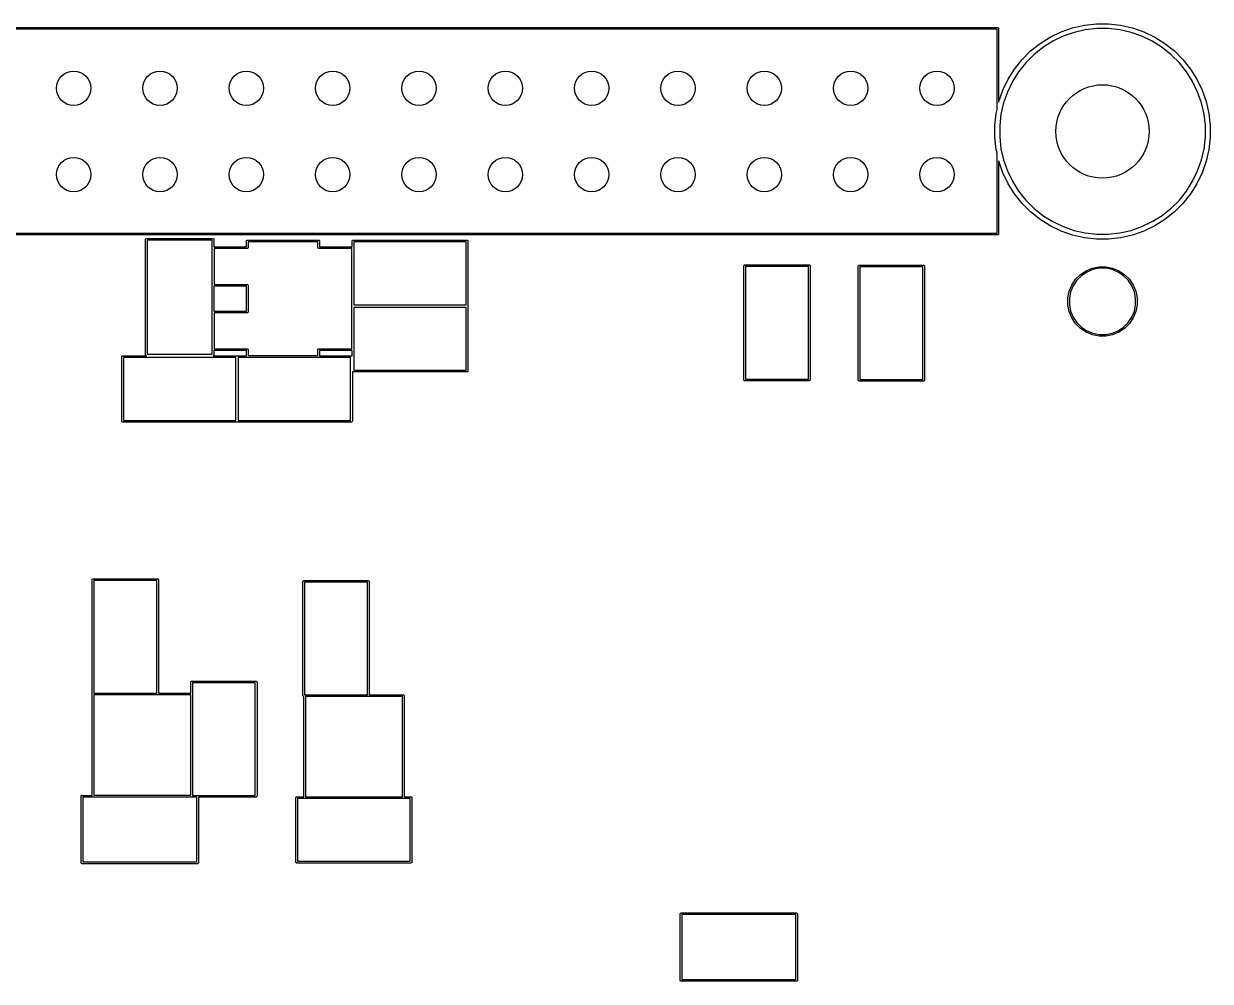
# Model space of a CAD drawing. Header units: inches. Extents: x 1.92 to 4.46, y -4.35 to -2.08.
# Drawn here: x 3.081 to 4.456, y -3.189 to -2.08 of the extents above; entities that cross this region are included whole.
import ezdxf

# ---------------------------------------------------------------- set-up
doc = ezdxf.new("R2010")
doc.units = ezdxf.units.IN
doc.header["$MEASUREMENT"] = 0
doc.layers.add('BLACK', color=250, linetype='CONTINUOUS')

msp = doc.modelspace()

# ---------------------------------------------------------------- linework, layer by layer
at = {"layer": 'BLACK', "linetype": 'CONTINUOUS'}
for p, q in [((2.1701, -2.0844), (4.2094, -2.0844)), ((4.2085, -2.0864), (2.1711, -2.0864)), ((4.2085, -2.1794), (4.2085, -2.0864)), ((4.2094, -2.0844), (4.2098, -2.0845)), ((4.2098, -2.0845), (4.2104, -2.0851)), ((4.2104, -2.0851), (4.2104, -2.0854)), ((4.2104, -2.0854), (4.2104, -2.1708)), ((4.2829, -2.0892), (4.2961, -2.0846)), ((4.2961, -2.0846), (4.3098, -2.0815)), ((4.3107, -2.0871), (4.2977, -2.0901)), ((4.3098, -2.0815), (4.3237, -2.0799)), ((4.324, -2.0856), (4.3107, -2.0871)), ((4.3237, -2.0799), (4.3377, -2.0799)), ((4.3374, -2.0856), (4.324, -2.0856)), ((4.3507, -2.0871), (4.3374, -2.0856)), ((4.3377, -2.0799), (4.3516, -2.0815)), ((4.3637, -2.0901), (4.3507, -2.0871)), ((4.3516, -2.0815), (4.3653, -2.0846)), ((4.3653, -2.0846), (4.3785, -2.0892)), ((4.2584, -2.1028), (4.2702, -2.0953)), ((4.273, -2.1003), (4.2617, -2.1074)), ((4.2702, -2.0953), (4.2829, -2.0892)), ((4.2851, -2.0945), (4.273, -2.1003)), ((4.2977, -2.0901), (4.2851, -2.0945)), ((4.3764, -2.0945), (4.3637, -2.0901)), ((4.3884, -2.1003), (4.3764, -2.0945)), ((4.3785, -2.0892), (4.3912, -2.0953)), ((4.3997, -2.1074), (4.3884, -2.1003)), ((4.3912, -2.0953), (4.403, -2.1028)), ((4.2375, -2.1214), (4.2474, -2.1115)), ((4.2512, -2.1158), (4.2418, -2.1252)), ((4.2474, -2.1115), (4.2584, -2.1028)), ((4.2617, -2.1074), (4.2512, -2.1158)), ((4.4102, -2.1158), (4.3997, -2.1074)), ((4.403, -2.1028), (4.414, -2.1115)), ((4.4197, -2.1252), (4.4102, -2.1158)), ((4.414, -2.1115), (4.4239, -2.1214)), ((4.2288, -2.1324), (4.2375, -2.1214)), ((4.2418, -2.1252), (4.2334, -2.1357)), ((4.428, -2.1357), (4.4197, -2.1252)), ((4.4239, -2.1214), (4.4327, -2.1324)), ((4.2213, -2.1443), (4.2288, -2.1324)), ((4.2334, -2.1357), (4.2263, -2.147)), ((4.4351, -2.147), (4.428, -2.1357)), ((4.4327, -2.1324), (4.4401, -2.1443)), ((4.2106, -2.1701), (4.2152, -2.1569)), ((4.2152, -2.1569), (4.2213, -2.1443)), ((4.2263, -2.147), (4.2205, -2.1591)), ((4.4409, -2.1591), (4.4351, -2.147)), ((4.4401, -2.1443), (4.4462, -2.1569)), ((4.4462, -2.1569), (4.4508, -2.1701)), ((4.2104, -2.1708), (4.2106, -2.1701)), ((4.2205, -2.1591), (4.2161, -2.1717)), ((4.4453, -2.1717), (4.4409, -2.1591)), ((4.4508, -2.1701), (4.4539, -2.1838)), ((4.2059, -2.1977), (4.2075, -2.1838)), ((4.2075, -2.1838), (4.2085, -2.1794)), ((4.2131, -2.1847), (4.2116, -2.198)), ((4.2161, -2.1717), (4.2131, -2.1847)), ((4.4483, -2.1847), (4.4453, -2.1717)), ((4.4498, -2.198), (4.4483, -2.1847)), ((4.4539, -2.1838), (4.4555, -2.1977)), ((4.2059, -2.198), (4.2059, -2.1977)), ((4.2059, -2.2117), (4.2059, -2.198)), ((4.2116, -2.198), (4.2116, -2.2114)), ((4.4498, -2.2114), (4.4498, -2.198)), ((4.4555, -2.1977), (4.4555, -2.2117)), ((4.2075, -2.2257), (4.2059, -2.2117)), ((4.2116, -2.2114), (4.2131, -2.2247)), ((4.4483, -2.2247), (4.4498, -2.2114)), ((4.4555, -2.2117), (4.4539, -2.2257)), ((4.2085, -2.23), (4.2075, -2.2257)), ((4.2131, -2.2247), (4.2161, -2.2377)), ((4.4453, -2.2377), (4.4483, -2.2247)), ((4.4539, -2.2257), (4.4508, -2.2393)), ((4.2085, -2.3226), (4.2085, -2.23)), ((4.2106, -2.2393), (4.2104, -2.2386)), ((4.2104, -2.2386), (4.2104, -2.3236)), ((4.2152, -2.2526), (4.2106, -2.2393)), ((4.2161, -2.2377), (4.2205, -2.2504)), ((4.4409, -2.2504), (4.4453, -2.2377)), ((4.4508, -2.2393), (4.4462, -2.2526)), ((4.2213, -2.2652), (4.2152, -2.2526)), ((4.2205, -2.2504), (4.2263, -2.2624)), ((4.4351, -2.2624), (4.4409, -2.2504)), ((4.4462, -2.2526), (4.4401, -2.2652)), ((4.2288, -2.2771), (4.2213, -2.2652)), ((4.2263, -2.2624), (4.2334, -2.2737)), ((4.428, -2.2737), (4.4351, -2.2624)), ((4.4401, -2.2652), (4.4327, -2.2771)), ((4.2375, -2.288), (4.2288, -2.2771)), ((4.2334, -2.2737), (4.2418, -2.2842)), ((4.4197, -2.2842), (4.428, -2.2737)), ((4.4327, -2.2771), (4.4239, -2.288)), ((4.2474, -2.2979), (4.2375, -2.288)), ((4.2418, -2.2842), (4.2512, -2.2937)), ((4.2512, -2.2937), (4.2617, -2.302)), ((4.3997, -2.302), (4.4102, -2.2937)), ((4.4102, -2.2937), (4.4197, -2.2842)), ((4.4239, -2.288), (4.414, -2.2979)), ((4.2584, -2.3067), (4.2474, -2.2979)), ((4.2702, -2.3141), (4.2584, -2.3067)), ((4.2617, -2.302), (4.273, -2.3091)), ((4.3884, -2.3091), (4.3997, -2.302)), ((4.403, -2.3067), (4.3912, -2.3141)), ((4.414, -2.2979), (4.403, -2.3067)), ((2.1711, -2.3226), (4.2085, -2.3226)), ((4.2829, -2.3202), (4.2702, -2.3141)), ((4.273, -2.3091), (4.2851, -2.3149)), ((4.2961, -2.3248), (4.2829, -2.3202)), ((4.2851, -2.3149), (4.2977, -2.3193)), ((4.2977, -2.3193), (4.3107, -2.3223)), ((4.3107, -2.3223), (4.324, -2.3238)), ((4.3374, -2.3238), (4.3507, -2.3223)), ((4.3507, -2.3223), (4.3637, -2.3193)), ((4.3637, -2.3193), (4.3764, -2.3149)), ((4.3785, -2.3202), (4.3653, -2.3248)), ((4.3764, -2.3149), (4.3884, -2.3091)), ((4.3912, -2.3141), (4.3785, -2.3202)), ((4.2094, -2.3246), (2.1701, -2.3246)), ((3.2222, -2.3297), (3.2223, -2.3293)), ((3.2222, -2.4636), (3.2222, -2.3297)), ((3.2223, -2.3293), (3.2229, -2.3288)), ((3.2229, -2.3288), (3.2232, -2.3287)), ((3.2232, -2.3287), (3.3004, -2.3287)), ((3.2242, -2.3307), (3.2242, -2.4626)), ((3.2994, -2.3307), (3.2242, -2.3307)), ((3.2994, -2.4626), (3.2994, -2.3307)), ((3.3004, -2.3287), (3.3008, -2.3288)), ((3.3008, -2.3288), (3.3013, -2.3293)), ((3.3013, -2.3293), (3.3014, -2.3297)), ((3.3014, -2.3297), (3.3014, -2.3384)), ((3.3392, -2.3311), (3.3398, -2.3306)), ((3.3392, -2.3315), (3.3392, -2.3311)), ((3.3392, -2.3384), (3.3392, -2.3315)), ((3.3398, -2.3306), (3.3402, -2.3305)), ((3.3402, -2.3305), (3.4228, -2.3305)), ((3.3411, -2.3325), (3.3411, -2.3394)), ((3.4219, -2.3325), (3.3411, -2.3325)), ((3.4219, -2.3394), (3.4219, -2.3325)), ((3.4228, -2.3305), (3.4232, -2.3306)), ((3.4232, -2.3306), (3.4237, -2.3311)), ((3.4237, -2.3311), (3.4238, -2.3315)), ((3.4238, -2.3315), (3.4238, -2.3384)), ((3.4614, -2.3317), (3.4615, -2.3313)), ((3.4614, -2.3384), (3.4614, -2.3317)), ((3.4615, -2.3313), (3.462, -2.3308)), ((3.462, -2.3308), (3.4624, -2.3307)), ((3.4624, -2.3307), (3.5947, -2.3307)), ((3.4634, -2.3327), (3.4634, -2.4055)), ((3.5937, -2.3327), (3.4634, -2.3327)), ((3.5937, -2.4055), (3.5937, -2.3327)), ((3.5947, -2.3307), (3.5951, -2.3308)), ((3.5951, -2.3308), (3.5956, -2.3313)), ((3.5956, -2.3313), (3.5957, -2.3317)), ((3.5957, -2.3317), (3.5957, -2.4065)), ((4.2098, -2.3245), (4.2094, -2.3246)), ((4.2104, -2.324), (4.2098, -2.3245)), ((4.2104, -2.3236), (4.2104, -2.324)), ((4.3098, -2.328), (4.2961, -2.3248)), ((4.3237, -2.3295), (4.3098, -2.328)), ((4.3377, -2.3295), (4.3237, -2.3295)), ((4.324, -2.3238), (4.3374, -2.3238)), ((4.3516, -2.328), (4.3377, -2.3295)), ((4.3653, -2.3248), (4.3516, -2.328)), ((3.3014, -2.3384), (3.3392, -2.3384)), ((3.3402, -2.3404), (3.3018, -2.3404)), ((3.3018, -2.3404), (3.3018, -2.3821)), ((3.3405, -2.3403), (3.3402, -2.3404)), ((3.3411, -2.3397), (3.3405, -2.3403)), ((3.3411, -2.3394), (3.3411, -2.3397)), ((3.4219, -2.3397), (3.4219, -2.3394)), ((3.4225, -2.3403), (3.4219, -2.3397)), ((3.4228, -2.3404), (3.4225, -2.3403)), ((3.4612, -2.3404), (3.4228, -2.3404)), ((3.4238, -2.3384), (3.4614, -2.3384)), ((3.4612, -2.4565), (3.4612, -2.3404)), ((3.9152, -2.3599), (3.9158, -2.3593)), ((3.9152, -2.3602), (3.9152, -2.3599)), ((3.9152, -2.4925), (3.9152, -2.3602)), ((3.9158, -2.3593), (3.9161, -2.3593)), ((3.9161, -2.3593), (3.9909, -2.3593)), ((3.9171, -2.3612), (3.9171, -2.4915)), ((3.99, -2.3612), (3.9171, -2.3612)), ((3.99, -2.4915), (3.99, -2.3612)), ((3.9909, -2.3593), (3.9913, -2.3593)), ((3.9913, -2.3593), (3.9919, -2.3599)), ((3.9919, -2.3599), (3.9919, -2.3602)), ((3.9919, -2.3602), (3.9919, -2.4925)), ((4.0478, -2.3606), (4.0479, -2.3603)), ((4.0478, -2.4929), (4.0478, -2.3606)), ((4.0479, -2.3603), (4.0484, -2.3597)), ((4.0484, -2.3597), (4.0488, -2.3596)), ((4.0488, -2.3596), (4.1236, -2.3596)), ((4.0498, -2.3616), (4.0498, -2.4919)), ((4.1226, -2.3616), (4.0498, -2.3616)), ((4.1226, -2.4919), (4.1226, -2.3616)), ((4.1236, -2.3596), (4.124, -2.3597)), ((4.124, -2.3597), (4.1245, -2.3603)), ((4.1245, -2.3603), (4.1246, -2.3606)), ((4.1246, -2.3606), (4.1246, -2.4929)), ((4.3117, -2.366), (4.319, -2.363)), ((4.319, -2.363), (4.3268, -2.3614)), ((4.3269, -2.3632), (4.3195, -2.3647)), ((4.3268, -2.3614), (4.3347, -2.3614)), ((4.3345, -2.3632), (4.3269, -2.3632)), ((4.3419, -2.3647), (4.3345, -2.3632)), ((4.3347, -2.3614), (4.3424, -2.363)), ((4.3424, -2.363), (4.3497, -2.366)), ((4.2951, -2.3826), (4.2995, -2.376)), ((4.3009, -2.3771), (4.2967, -2.3834)), ((4.2995, -2.376), (4.3051, -2.3704)), ((4.3062, -2.3718), (4.3009, -2.3771)), ((4.3051, -2.3704), (4.3117, -2.366)), ((4.3125, -2.3676), (4.3062, -2.3718)), ((4.3195, -2.3647), (4.3125, -2.3676)), ((4.3489, -2.3676), (4.3419, -2.3647)), ((4.3552, -2.3718), (4.3489, -2.3676)), ((4.3497, -2.366), (4.3563, -2.3704)), ((4.3605, -2.3771), (4.3552, -2.3718)), ((4.3563, -2.3704), (4.3619, -2.376)), ((4.3647, -2.3834), (4.3605, -2.3771)), ((4.3619, -2.376), (4.3663, -2.3826)), ((3.3014, -2.3841), (3.3014, -2.4128)), ((3.3392, -2.3841), (3.3014, -2.3841)), ((3.3018, -2.3821), (3.3402, -2.3821)), ((3.3392, -2.4128), (3.3392, -2.3841)), ((3.3402, -2.3821), (3.3405, -2.3822)), ((3.3405, -2.3822), (3.3411, -2.3827)), ((3.3411, -2.3827), (3.3411, -2.3831)), ((3.3411, -2.3831), (3.3411, -2.4138)), ((4.2905, -2.3976), (4.2921, -2.3899)), ((4.2921, -2.3899), (4.2951, -2.3826)), ((4.2938, -2.3904), (4.2923, -2.3978)), ((4.2967, -2.3834), (4.2938, -2.3904)), ((4.3676, -2.3904), (4.3647, -2.3834)), ((4.3663, -2.3826), (4.3693, -2.3899)), ((4.3691, -2.3978), (4.3676, -2.3904)), ((4.3693, -2.3899), (4.3709, -2.3976)), ((4.2905, -2.3978), (4.2905, -2.3976)), ((4.2905, -2.4055), (4.2905, -2.3978)), ((4.2923, -2.3978), (4.2923, -2.4054)), ((4.3691, -2.4054), (4.3691, -2.3978)), ((4.3709, -2.3976), (4.3709, -2.4055)), ((3.3014, -2.4128), (3.3392, -2.4128)), ((3.3402, -2.4148), (3.3018, -2.4148)), ((3.3018, -2.4148), (3.3018, -2.4565)), ((3.3405, -2.4147), (3.3402, -2.4148)), ((3.3411, -2.4142), (3.3405, -2.4147)), ((3.3411, -2.4138), (3.3411, -2.4142)), ((3.4634, -2.4055), (3.5937, -2.4055)), ((3.4634, -2.4085), (3.4634, -2.4813)), ((3.5937, -2.4085), (3.4634, -2.4085)), ((3.5937, -2.4813), (3.5937, -2.4085)), ((3.5956, -2.4069), (3.5955, -2.407)), ((3.5955, -2.407), (3.5956, -2.4071)), ((3.5957, -2.4065), (3.5956, -2.4069)), ((3.5956, -2.4071), (3.5957, -2.4075)), ((3.5957, -2.4075), (3.5957, -2.4823)), ((4.2921, -2.4133), (4.2905, -2.4055)), ((4.2951, -2.4206), (4.2921, -2.4133)), ((4.2923, -2.4054), (4.2938, -2.4128)), ((4.2938, -2.4128), (4.2967, -2.4198)), ((4.3647, -2.4198), (4.3676, -2.4128)), ((4.3693, -2.4133), (4.3663, -2.4206)), ((4.3676, -2.4128), (4.3691, -2.4054)), ((4.3709, -2.4055), (4.3693, -2.4133)), ((4.2995, -2.4272), (4.2951, -2.4206)), ((4.2967, -2.4198), (4.3009, -2.426)), ((4.3051, -2.4328), (4.2995, -2.4272)), ((4.3009, -2.426), (4.3062, -2.4314)), ((4.3062, -2.4314), (4.3125, -2.4356)), ((4.3489, -2.4356), (4.3552, -2.4314)), ((4.3552, -2.4314), (4.3605, -2.426)), ((4.3619, -2.4272), (4.3563, -2.4328)), ((4.3605, -2.426), (4.3647, -2.4198)), ((4.3663, -2.4206), (4.3619, -2.4272)), ((4.3117, -2.4372), (4.3051, -2.4328)), ((4.319, -2.4402), (4.3117, -2.4372)), ((4.3125, -2.4356), (4.3195, -2.4385)), ((4.3268, -2.4417), (4.319, -2.4402)), ((4.3195, -2.4385), (4.3269, -2.44)), ((4.3347, -2.4417), (4.3268, -2.4417)), ((4.3269, -2.44), (4.3345, -2.44)), ((4.3345, -2.44), (4.3419, -2.4385)), ((4.3424, -2.4402), (4.3347, -2.4417)), ((4.3419, -2.4385), (4.3489, -2.4356)), ((4.3497, -2.4372), (4.3424, -2.4402)), ((4.3563, -2.4328), (4.3497, -2.4372)), ((3.3392, -2.4585), (3.3014, -2.4585)), ((3.3014, -2.4585), (3.3014, -2.4636)), ((3.3018, -2.4565), (3.3402, -2.4565)), ((3.3392, -2.4646), (3.3392, -2.4585)), ((3.3402, -2.4565), (3.3405, -2.4566)), ((3.3405, -2.4566), (3.3411, -2.4571)), ((3.3411, -2.4571), (3.3411, -2.4575)), ((3.3411, -2.4575), (3.3411, -2.4644)), ((3.4219, -2.4571), (3.4225, -2.4566)), ((3.4219, -2.4575), (3.4219, -2.4571)), ((3.4219, -2.4644), (3.4219, -2.4575)), ((3.4225, -2.4566), (3.4228, -2.4565)), ((3.4228, -2.4565), (3.4612, -2.4565)), ((3.4238, -2.4585), (3.4238, -2.4646)), ((3.4614, -2.4585), (3.4238, -2.4585)), ((3.4614, -2.4649), (3.4614, -2.4585)), ((3.1947, -2.4656), (3.1948, -2.4652)), ((3.1947, -2.5404), (3.1947, -2.4656)), ((3.1948, -2.4652), (3.1953, -2.4646)), ((3.1953, -2.4646), (3.1957, -2.4646)), ((3.1957, -2.4646), (3.2232, -2.4646)), ((3.1967, -2.4665), (3.1967, -2.5394)), ((3.327, -2.4665), (3.1967, -2.4665)), ((3.2223, -2.464), (3.2222, -2.4636)), ((3.2229, -2.4645), (3.2223, -2.464)), ((3.2232, -2.4646), (3.2229, -2.4645)), ((3.2242, -2.4626), (3.2994, -2.4626)), ((3.3008, -2.4645), (3.3004, -2.4646)), ((3.3004, -2.4646), (3.328, -2.4646)), ((3.3013, -2.464), (3.3008, -2.4645)), ((3.3014, -2.4636), (3.3013, -2.464)), ((3.327, -2.5394), (3.327, -2.4665)), ((3.328, -2.4646), (3.3282, -2.4646)), ((3.3282, -2.4646), (3.3285, -2.4646)), ((3.3285, -2.4646), (3.3392, -2.4646)), ((3.3295, -2.4665), (3.3295, -2.5394)), ((3.4598, -2.4665), (3.3295, -2.4665)), ((3.3411, -2.4644), (3.4219, -2.4644)), ((3.4238, -2.4646), (3.4608, -2.4646)), ((3.4598, -2.5394), (3.4598, -2.4665)), ((3.4608, -2.4646), (3.4612, -2.4646)), ((3.4612, -2.4646), (3.4614, -2.4649)), ((3.462, -2.4832), (3.4618, -2.483)), ((3.4618, -2.483), (3.4618, -2.5404)), ((3.4624, -2.4833), (3.462, -2.4832)), ((3.5947, -2.4833), (3.4624, -2.4833)), ((3.4634, -2.4813), (3.5937, -2.4813)), ((3.5951, -2.4832), (3.5947, -2.4833)), ((3.5956, -2.4827), (3.5951, -2.4832)), ((3.5957, -2.4823), (3.5956, -2.4827)), ((3.9152, -2.4929), (3.9152, -2.4925)), ((3.9158, -2.4934), (3.9152, -2.4929)), ((3.9161, -2.4935), (3.9158, -2.4934)), ((3.9909, -2.4935), (3.9161, -2.4935)), ((3.9171, -2.4915), (3.99, -2.4915)), ((3.9913, -2.4934), (3.9909, -2.4935)), ((3.9919, -2.4929), (3.9913, -2.4934)), ((3.9919, -2.4925), (3.9919, -2.4929)), ((4.0479, -2.4933), (4.0478, -2.4929)), ((4.0484, -2.4938), (4.0479, -2.4933)), ((4.0488, -2.4939), (4.0484, -2.4938)), ((4.1236, -2.4939), (4.0488, -2.4939)), ((4.0498, -2.4919), (4.1226, -2.4919)), ((4.124, -2.4938), (4.1236, -2.4939)), ((4.1245, -2.4933), (4.124, -2.4938)), ((4.1246, -2.4929), (4.1245, -2.4933)), ((3.1948, -2.5407), (3.1947, -2.5404)), ((3.1953, -2.5413), (3.1948, -2.5407)), ((3.1957, -2.5413), (3.1953, -2.5413)), ((3.328, -2.5413), (3.1957, -2.5413)), ((3.1967, -2.5394), (3.327, -2.5394)), ((3.3282, -2.5413), (3.328, -2.5413)), ((3.3285, -2.5413), (3.3282, -2.5413)), ((3.4608, -2.5413), (3.3285, -2.5413)), ((3.3295, -2.5394), (3.4598, -2.5394)), ((3.4612, -2.5413), (3.4608, -2.5413)), ((3.4617, -2.5407), (3.4612, -2.5413)), ((3.4618, -2.5404), (3.4617, -2.5407)), ((3.1604, -2.724), (3.1605, -2.7236)), ((3.1604, -2.8563), (3.1604, -2.724)), ((3.1605, -2.7236), (3.161, -2.7231)), ((3.161, -2.7231), (3.1614, -2.723)), ((3.1614, -2.723), (3.2362, -2.723)), ((3.1624, -2.725), (3.1624, -2.8553)), ((3.2352, -2.725), (3.1624, -2.725)), ((3.2352, -2.8553), (3.2352, -2.725)), ((3.2362, -2.723), (3.2366, -2.7231)), ((3.2366, -2.7231), (3.2371, -2.7236)), ((3.2371, -2.7236), (3.2372, -2.724)), ((3.2372, -2.724), (3.2372, -2.8553)), ((3.4045, -2.726), (3.4046, -2.7256)), ((3.4045, -2.8583), (3.4045, -2.726)), ((3.4046, -2.7256), (3.4051, -2.7251)), ((3.4051, -2.7251), (3.4055, -2.725)), ((3.4055, -2.725), (3.4803, -2.725)), ((3.4065, -2.727), (3.4065, -2.8573)), ((3.4793, -2.727), (3.4065, -2.727)), ((3.4793, -2.8573), (3.4793, -2.727)), ((3.4803, -2.725), (3.4807, -2.7251)), ((3.4807, -2.7251), (3.4812, -2.7256)), ((3.4812, -2.7256), (3.4813, -2.726)), ((3.4813, -2.726), (3.4813, -2.8573)), ((3.2746, -2.8425), (3.2747, -2.8421)), ((3.2746, -2.8553), (3.2746, -2.8425)), ((3.2747, -2.8421), (3.2752, -2.8416)), ((3.2752, -2.8416), (3.2756, -2.8415)), ((3.2756, -2.8415), (3.3504, -2.8415)), ((3.2766, -2.8435), (3.2766, -2.9738)), ((3.3494, -2.8435), (3.2766, -2.8435)), ((3.3494, -2.9738), (3.3494, -2.8435)), ((3.3504, -2.8415), (3.3508, -2.8416)), ((3.3508, -2.8416), (3.3513, -2.8421)), ((3.3513, -2.8421), (3.3514, -2.8425)), ((3.3514, -2.8425), (3.3514, -2.9748)), ((3.1604, -2.9738), (3.1604, -2.8563)), ((3.1624, -2.8553), (3.2352, -2.8553)), ((3.2362, -2.8573), (3.1624, -2.8573)), ((3.1624, -2.8573), (3.1624, -2.9734)), ((3.2746, -2.8573), (3.2362, -2.8573)), ((3.2372, -2.8553), (3.2746, -2.8553)), ((3.2746, -2.9734), (3.2746, -2.8573)), ((3.4046, -2.8586), (3.4045, -2.8583)), ((3.4051, -2.8592), (3.4046, -2.8586)), ((3.4065, -2.8573), (3.4793, -2.8573)), ((3.4813, -2.8573), (3.5207, -2.8573)), ((3.5207, -2.8573), (3.521, -2.8574)), ((3.521, -2.8574), (3.5216, -2.8579)), ((3.5216, -2.8579), (3.5217, -2.8583)), ((3.5217, -2.8583), (3.5217, -2.9754)), ((3.4055, -2.8593), (3.4051, -2.8592)), ((3.4055, -2.9754), (3.4055, -2.8593)), ((3.4075, -2.8593), (3.4075, -2.9754)), ((3.5197, -2.8593), (3.4075, -2.8593)), ((3.5197, -2.9754), (3.5197, -2.8593)), ((3.1476, -2.9748), (3.1477, -2.9744)), ((3.1476, -3.052), (3.1476, -2.9748)), ((3.1477, -2.9744), (3.1482, -2.9739)), ((3.1482, -2.9739), (3.1486, -2.9738)), ((3.1486, -2.9738), (3.1604, -2.9738)), ((3.1496, -2.9758), (3.1496, -3.051)), ((3.2756, -2.9758), (3.1496, -2.9758)), ((3.1624, -2.9734), (3.2746, -2.9734)), ((3.2815, -2.9758), (3.2756, -2.9758)), ((3.2766, -2.9738), (3.2825, -2.9738)), ((3.2815, -3.051), (3.2815, -2.9758)), ((3.2825, -2.9738), (3.3494, -2.9738)), ((3.3504, -2.9758), (3.2835, -2.9758)), ((3.2835, -2.9758), (3.2835, -3.052)), ((3.3508, -2.9757), (3.3504, -2.9758)), ((3.3513, -2.9752), (3.3508, -2.9757)), ((3.3514, -2.9748), (3.3513, -2.9752)), ((3.3965, -2.976), (3.3971, -2.9755)), ((3.3965, -2.9764), (3.3965, -2.976)), ((3.3965, -3.0512), (3.3965, -2.9764)), ((3.3971, -2.9755), (3.3974, -2.9754)), ((3.3974, -2.9754), (3.4055, -2.9754)), ((3.4065, -2.9774), (3.3984, -2.9774)), ((3.3984, -2.9774), (3.3984, -3.0502)), ((3.5207, -2.9774), (3.4065, -2.9774)), ((3.4075, -2.9754), (3.5197, -2.9754)), ((3.5287, -2.9774), (3.5207, -2.9774)), ((3.5217, -2.9754), (3.5297, -2.9754)), ((3.5287, -3.0502), (3.5287, -2.9774)), ((3.5297, -2.9754), (3.5301, -2.9755)), ((3.5301, -2.9755), (3.5306, -2.976)), ((3.5306, -2.976), (3.5307, -2.9764)), ((3.5307, -2.9764), (3.5307, -3.0512)), ((3.1496, -3.051), (3.2815, -3.051)), ((3.3984, -3.0502), (3.5287, -3.0502)), ((3.1477, -3.0523), (3.1476, -3.052)), ((3.1482, -3.0529), (3.1477, -3.0523)), ((3.1486, -3.053), (3.1482, -3.0529)), ((3.2825, -3.053), (3.1486, -3.053)), ((3.2829, -3.0529), (3.2825, -3.053)), ((3.2834, -3.0523), (3.2829, -3.0529)), ((3.2835, -3.052), (3.2834, -3.0523)), ((3.3965, -3.0516), (3.3965, -3.0512)), ((3.3971, -3.0521), (3.3965, -3.0516)), ((3.3974, -3.0522), (3.3971, -3.0521)), ((3.5297, -3.0522), (3.3974, -3.0522)), ((3.5301, -3.0521), (3.5297, -3.0522)), ((3.5306, -3.0516), (3.5301, -3.0521)), ((3.5307, -3.0512), (3.5306, -3.0516)), ((3.8415, -3.111), (3.8416, -3.1106)), ((3.8415, -3.1882), (3.8415, -3.111)), ((3.8416, -3.1106), (3.8421, -3.1101)), ((3.8421, -3.1101), (3.8425, -3.11)), ((3.8425, -3.11), (3.9764, -3.11)), ((3.8435, -3.112), (3.8435, -3.1872)), ((3.9754, -3.112), (3.8435, -3.112)), ((3.9754, -3.1872), (3.9754, -3.112)), ((3.9764, -3.11), (3.9768, -3.1101)), ((3.9768, -3.1101), (3.9773, -3.1106)), ((3.9773, -3.1106), (3.9774, -3.111)), ((3.9774, -3.111), (3.9774, -3.1882)), ((3.8416, -3.1886), (3.8415, -3.1882)), ((3.8435, -3.1872), (3.9754, -3.1872)), ((3.9774, -3.1882), (3.9773, -3.1886)), ((3.8421, -3.1891), (3.8416, -3.1886)), ((3.8425, -3.1892), (3.8421, -3.1891)), ((3.9764, -3.1892), (3.8425, -3.1892)), ((3.9768, -3.1891), (3.9764, -3.1892)), ((3.9773, -3.1886), (3.9768, -3.1891))]:
    msp.add_line(p, q, dxfattribs=at)
at = {"layer": 'BLACK'}
for centre, radius in [((3.139, -2.1547), 0.02), ((3.139, -2.1547), 0.02), ((3.239, -2.1547), 0.02), ((3.239, -2.1547), 0.02), ((3.339, -2.1547), 0.02), ((3.339, -2.1547), 0.02), ((3.439, -2.1547), 0.02), ((3.439, -2.1547), 0.02), ((3.539, -2.1547), 0.02), ((3.539, -2.1547), 0.02), ((3.639, -2.1547), 0.02), ((3.639, -2.1547), 0.02), ((3.739, -2.1547), 0.02), ((3.739, -2.1547), 0.02), ((3.839, -2.1547), 0.02), ((3.839, -2.1547), 0.02), ((3.939, -2.1547), 0.02), ((3.939, -2.1547), 0.02), ((4.039, -2.1547), 0.02), ((4.039, -2.1547), 0.02), ((4.139, -2.1547), 0.02), ((4.139, -2.1547), 0.02), ((4.3307, -2.2047), 0.0541), ((4.3307, -2.2047), 0.0541), ((3.139, -2.2547), 0.02), ((3.139, -2.2547), 0.02), ((3.239, -2.2547), 0.02), ((3.239, -2.2547), 0.02), ((3.339, -2.2547), 0.02), ((3.339, -2.2547), 0.02), ((3.439, -2.2547), 0.02), ((3.439, -2.2547), 0.02), ((3.539, -2.2547), 0.02), ((3.539, -2.2547), 0.02), ((3.639, -2.2547), 0.02), ((3.639, -2.2547), 0.02), ((3.739, -2.2547), 0.02), ((3.739, -2.2547), 0.02), ((3.839, -2.2547), 0.02), ((3.839, -2.2547), 0.02), ((3.939, -2.2547), 0.02), ((3.939, -2.2547), 0.02), ((4.039, -2.2547), 0.02), ((4.039, -2.2547), 0.02), ((4.139, -2.2547), 0.02), ((4.139, -2.2547), 0.02)]:
    msp.add_circle(centre, radius, dxfattribs=at)

doc.saveas('drawing.dxf')
